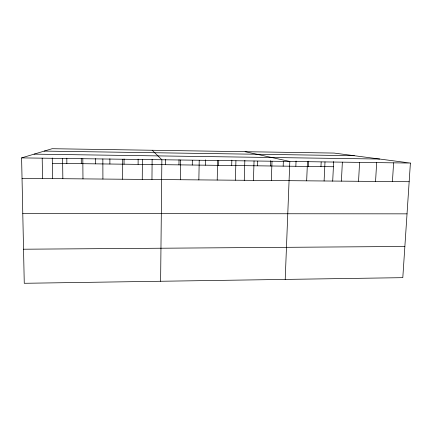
<?xml version="1.0" encoding="UTF-8"?>
<svg xmlns="http://www.w3.org/2000/svg" width="432" height="432" viewBox="0 0 432 432"><rect width="100%" height="100%" fill="white"/><g stroke="black" fill="none" stroke-linecap="round" stroke-linejoin="round"><path stroke-width="0.65" d="M122.672 179.231L122.704 159.235M124.049 164.192L124.06 158.971M138.11 164.365L138.137 159.154M142.258 179.399L142.376 159.5M151.961 179.485L152.129 159.343M160.618 281.264L161.87 159.759L152.199 150.255M165.559 164.7L165.618 159.521M178.956 164.862L179.026 159.705M180.338 179.728L180.63 160.007M192.262 165.024L192.343 160.31M198.855 179.89L199.222 160.256M205.492 165.186L205.6 159.813M217.204 180.052L217.652 160.499M218.635 165.343L218.743 160.661M231.703 165.505L231.844 160.164M235.402 180.209L235.926 160.742M244.258 180.425L244.841 160.342M253.444 180.365L254.048 160.979M257.591 165.818L257.742 161.179M270.421 165.974L270.605 160.688M271.334 180.522L272.009 161.222M283.171 166.131L283.343 161.514M285.206 279.412L289.823 161.46L245.09 151.691M295.844 166.282L296.055 161.028M306.661 180.83L307.481 161.692M308.443 166.439L308.669 161.195M320.96 166.59L321.17 162.016M324.097 180.981L324.999 161.924M332.699 181.192L333.661 161.53M341.393 181.132L342.365 162.157M358.549 181.283L359.586 162.383M375.559 181.429L376.666 162.61M392.429 181.575L393.601 162.837M410.4 163.058L402.802 277.663L24.262 283.289L21.6 157.891L52.132 148.711L334.076 153.068L410.4 163.058L21.6 157.891M23.539 249.215L404.87 246.467M22.783 213.543L407.03 213.851M22.032 178.351L409.163 181.721M52.337 163.323L333.407 166.741M44.204 151.092L354.267 155.709M34.085 154.138L379.658 159.035M42.196 158.166L42.53 178.529M52.261 158.009L52.558 178.616M62.602 158.436L62.845 178.708M66.809 158.204L66.868 163.501M82.82 158.706L82.971 178.886M81.265 158.398L81.302 163.674M95.623 158.587L95.645 163.847M102.854 158.971L102.913 179.059M109.885 158.776L109.89 164.025"/></g></svg>
